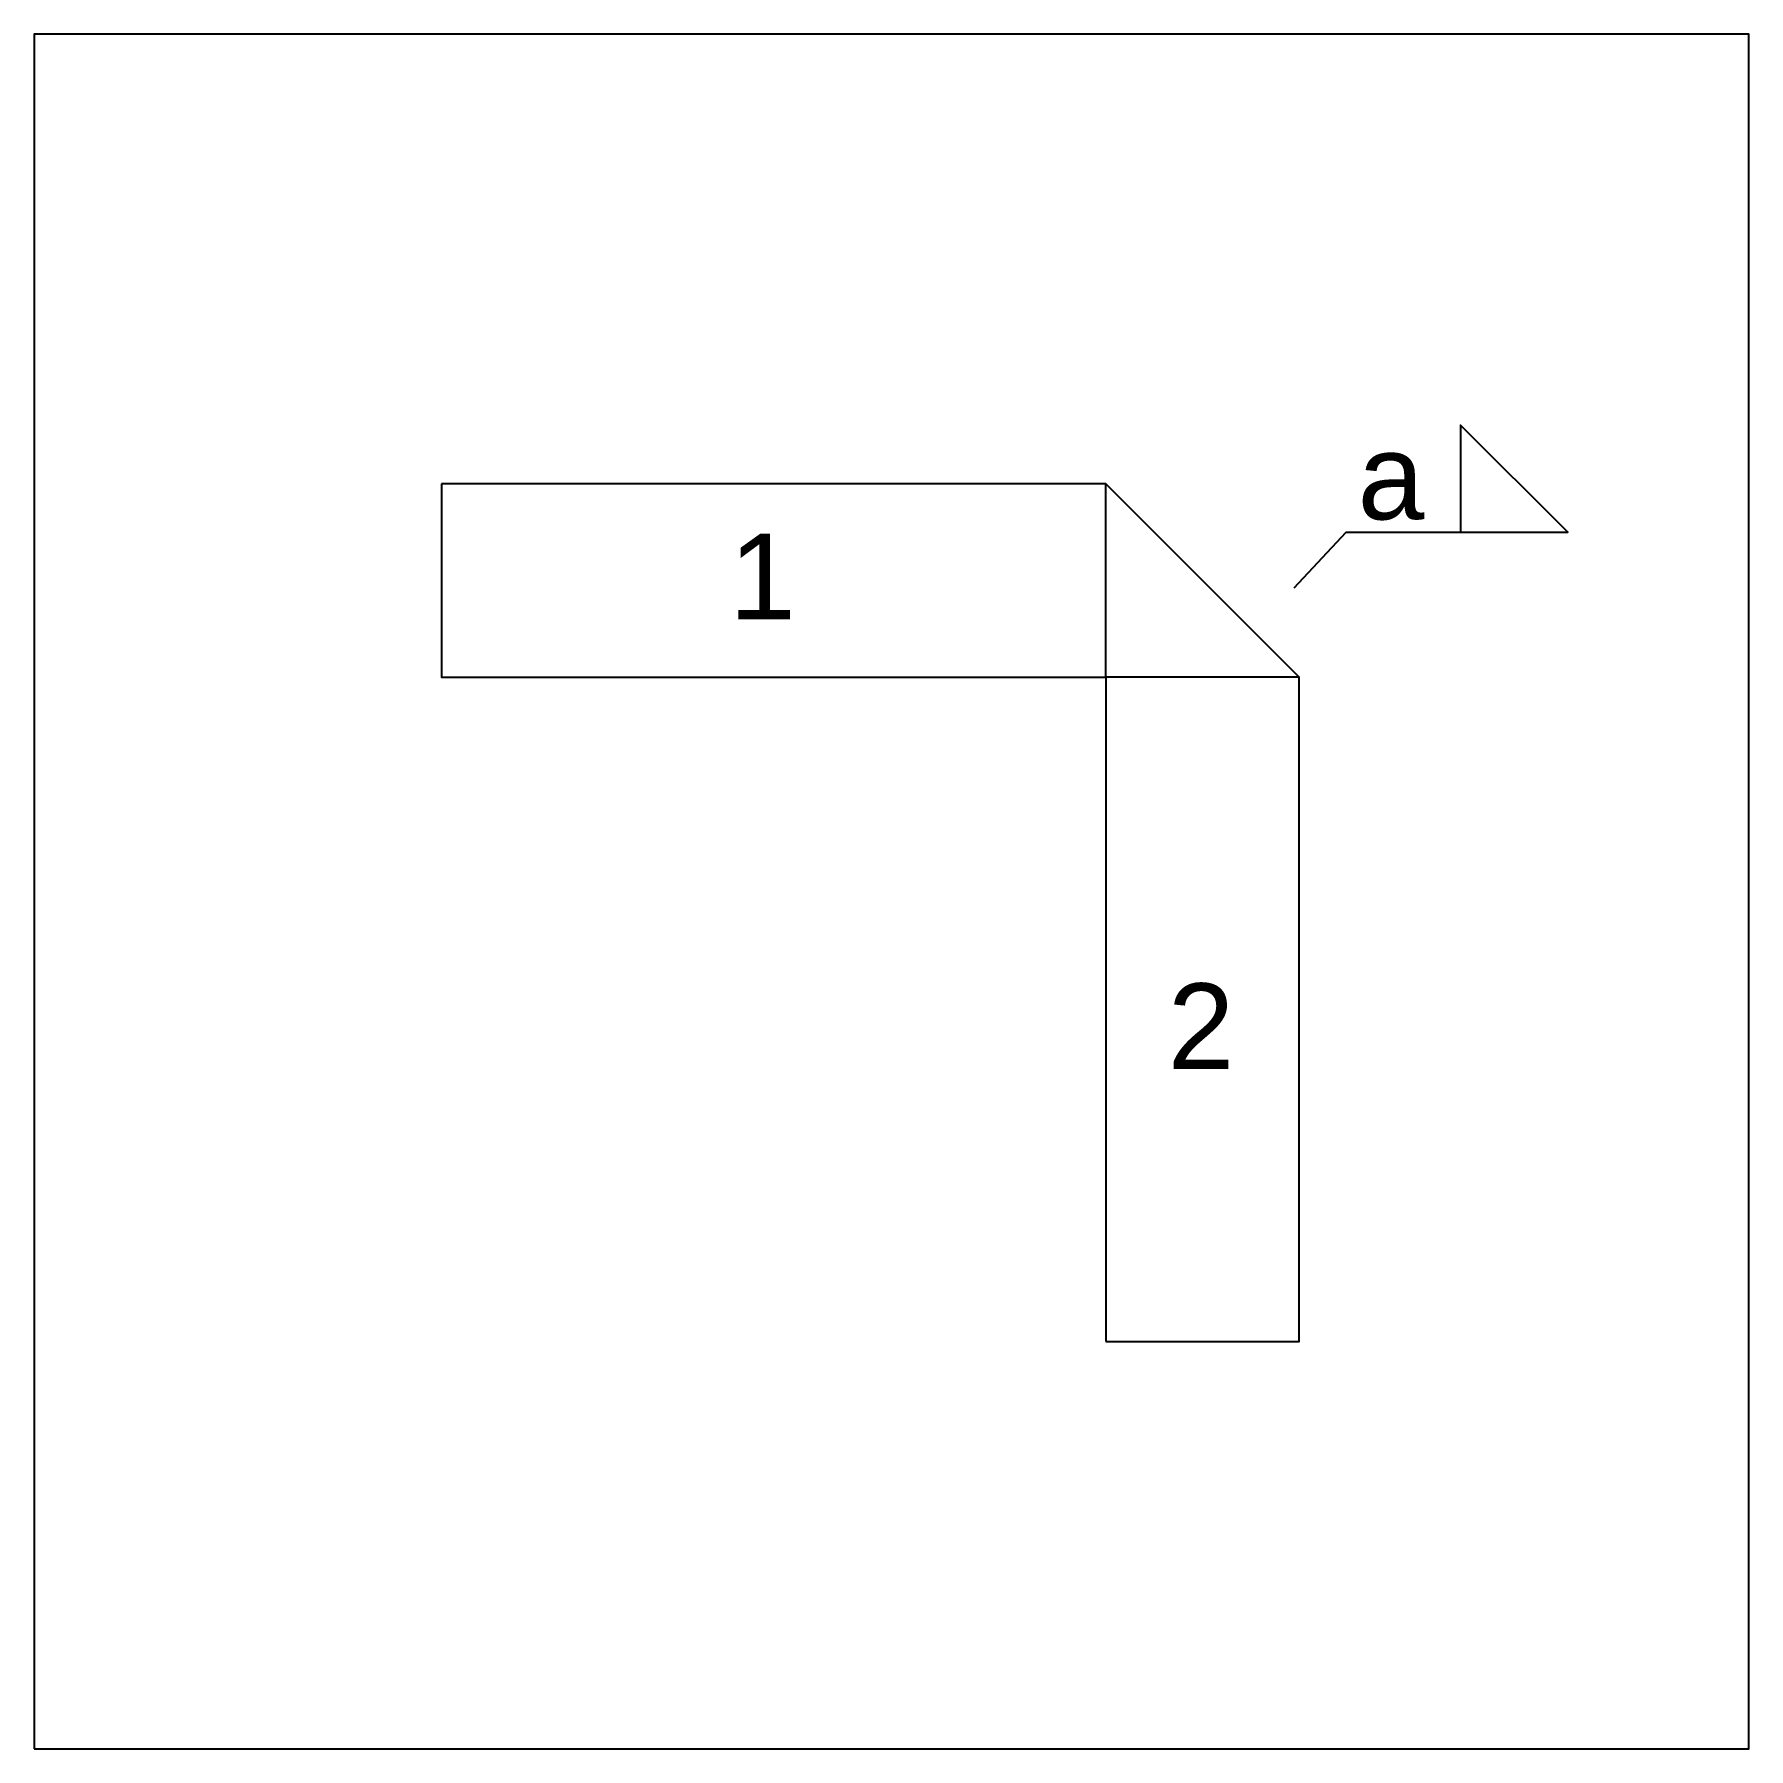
# Model space of a CAD drawing. Header units: millimetres. Extents: x 0 to 800, y 0 to 800.
import ezdxf

# ---------------------------------------------------------------- set-up
doc = ezdxf.new("R2010")
doc.units = ezdxf.units.MM
doc.styles.get("Standard").update_dxf_attribs({"font": 'arial.ttf'})

msp = doc.modelspace()

# ---------------------------------------------------------------- linework, layer by layer
for points in [[(0, 0), (800, 0), (800, 800), (0, 800)], [(190, 590.3), (190, 500), (500, 500), (500, 590.3)], [(500, 590.3), (590.3, 500), (500, 500)], [(500, 190), (590.3, 190), (590.3, 500), (500, 500)]]:
    msp.add_lwpolyline(points, close=True)
msp.add_lwpolyline([(587.93, 541.63), (612.22, 567.65), (715.55, 567.65), (665.55, 617.65), (665.55, 567.65)])

# ---------------------------------------------------------------- texts
for s, p in [('a', (617.52, 573.66)), ('1', (324.27, 526.95)), ('2', (528.9, 317.12))]:
    msp.add_text(s, height=40).set_placement(p)

doc.saveas('drawing.dxf')
